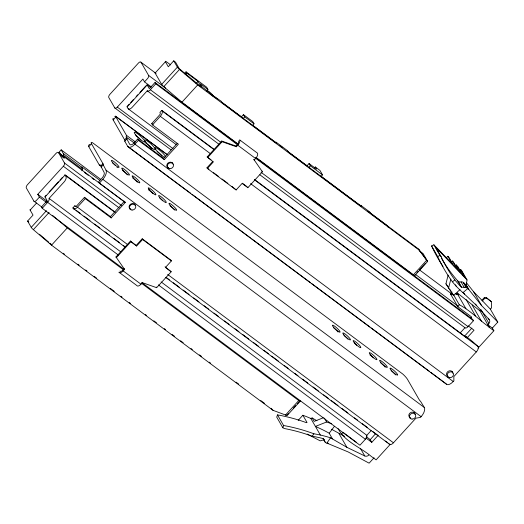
<?xml version="1.0" encoding="UTF-8"?>
<svg xmlns="http://www.w3.org/2000/svg" width="524" height="524" viewBox="0 0 524 524"><rect width="100%" height="100%" fill="white"/><g stroke="black" fill="none" stroke-linecap="round" stroke-linejoin="round"><path stroke-width="0.79" d="M190.729 193.356L127.725 146.379L124.758 141.218L126.847 138.945A8.174 1.454 42.4 0 0 126.579 137.714L126.186 137.026L126.422 135.284L115.896 116.976A8.174 1.454 42.4 0 1 115.555 116.19A10.126 2.653 28.2 0 0 114.88 116.564A8.174 1.454 42.4 0 1 115.509 116.544M466.242 285.023L468.77 289.49L466.236 285.076L467.022 279.934L461.703 270.692L460.701 269.644L459.62 270.712M460.02 289.569L453.522 295.536L445.944 283.812L448.118 275.08M448.531 288.318L450.837 279.076M62.893 156.617L63.299 155.15A3.76 1.801 -53.3 0 0 63.26 153.473L61.177 149.851L59.225 151.993L61.308 155.615M81.888 170.778L82.294 169.311A3.76 1.801 -53.3 0 0 82.255 167.634L81.842 166.914L99.855 180.341M36.641 202.939L30.13 210.072L33.025 215.102L27.602 221.049L31.244 227.377A2.941 0.524 42.4 0 0 33.366 229.669L51.542 245.167L273.063 410.344L285.868 415.132L287.028 415.336L287.479 414.89A2.941 0.524 42.4 0 0 287.407 414.733L288.488 413.475M298.189 420.379L302.859 415.257L306.913 422.285A1.592 0.472 28.5 0 1 306.959 422.521A1.651 0.491 28.2 0 1 306.606 422.645A1.716 0.504 27.9 0 1 306.147 422.56L305.878 422.475A189.701 163.115 -29.9 0 0 277.484 414.89L276.724 417.124L282.829 427.741L284.309 428.514A186.636 160.482 -29.9 0 1 312.186 436.256A224.403 134.472 -44.2 0 1 322.994 438.555A4.867 2.915 -44.2 0 1 323.472 438.739C324.834 440.972 324.664 443.193 328.148 443.631L348.074 451.904L369.125 463.17L374.044 457.773M282.829 427.741L283.589 425.508L277.484 414.89M470.559 318.147L471.62 316.981L457.858 306.723L450.457 293.846L451.852 291.835M457.858 306.723L459.253 304.713L453.411 294.547M312.186 436.256L313.896 433.8A227.96 136.6 -44.2 0 1 320.374 435.058A228.379 136.856 -44.2 0 1 330.526 437.841L346.881 447.319L364.769 455.959A3.268 2.81 -29.9 0 0 368.804 455.035M327.009 442.898L330.526 437.841M332.478 438.902L329.203 433.204L334.443 426.307M46.597 202.526L39.385 197.142L37.761 194.325L63.352 166.259A2.777 1.33 -53.3 0 0 64.491 163.01L58.537 152.654A2.777 1.33 -53.3 0 0 55.983 153.447L27.464 184.717A2.777 1.33 -53.3 0 0 26.331 187.972L33.903 201.144L42.431 207.504M156.08 73.471L141.008 62.232A2.777 1.33 -53.3 0 0 138.46 63.024L109.935 94.294A2.777 1.33 -53.3 0 0 108.802 97.543L114.756 107.898A2.777 1.33 -53.3 0 0 117.304 107.106L142.901 79.045L144.519 81.868L151.082 86.761M39.385 197.142L36.457 200.351A2.777 1.33 -53.3 0 1 33.903 201.144M144.519 81.868L147.447 78.659A2.777 1.33 -53.3 0 0 148.587 75.404L141.008 62.232M238.341 144.238L181.946 102.187L163.776 86.689A2.941 0.524 42.4 0 1 161.896 84.77L155.117 73.039L165.42 61.747A2.941 0.524 42.4 0 1 166.743 61.989L170.673 64.917M101.276 166.475L99.311 165.008L88.785 146.7L91.497 143.727A8.174 1.454 42.4 0 1 92.571 142.738L402.812 374.077A8.174 1.454 42.4 0 1 407.495 379.363L418.938 399.262A8.174 1.454 42.4 0 0 420.752 401.646L424.335 407.508A7.847 3.753 -53.3 0 1 421.126 416.685L420.458 417.418L415.912 418.165L393.445 442.793A4.578 2.194 -53.3 0 1 389.247 444.097L165.689 277.392M124.758 141.218L124.895 141.087A8.174 1.454 42.4 0 0 124.627 139.856L113.184 119.95L115.896 116.976M45.974 195.432L44.887 196.618L47.114 200.659L41.481 206.987L42.228 208.29L124.116 269.349M49.217 191.876L58.406 181.795M60.031 180.02L62.192 177.649M129.094 104.302L126.926 106.673L128.02 108.566A4.578 2.194 -53.3 0 0 132.218 107.263L147.244 90.79A3.432 1.644 -53.3 0 0 150.349 89.742L155.772 83.801L155.019 82.497L149.333 88.628L146.936 84.731L151.148 87.855M130.712 102.521L133.417 99.553M136.122 96.593L137.747 94.811M139.908 92.44L145.855 85.923M44.959 197.031L64.969 175.095L114.127 211.755M127.208 106.857L147.211 84.921M184.513 73.498L186.033 71.827L186.668 72.941L198.072 81.443L201.282 87.023L179.306 68.71L175.56 62.192L173.732 60.83L168.309 66.777L165.42 61.747M42.228 208.29L47.651 202.343A3.432 1.644 -53.3 0 0 49.092 198.399L64.118 181.933A4.578 2.194 -53.3 0 0 65.985 176.575L64.897 174.682M31.244 227.377L46.426 210.733M173.732 60.83L177.374 67.157L161.647 84.397L161.896 84.77M33.366 229.669L49.092 212.43M163.776 86.689L179.496 69.45A2.941 0.524 42.4 0 1 177.374 67.157M125.04 247.086L73.249 208.467L72.915 207.884L74.867 205.742L75.201 206.325A1.638 0.779 -53.3 0 0 76.701 205.86L84.508 197.299L85.261 198.603L111.16 217.912L125.256 202.461L99.357 183.145L98.61 181.841L102.075 178.036A4.906 2.345 -53.3 0 0 104.08 172.298L101.256 167.005A8.174 1.454 42.4 0 0 100.988 165.774L102.94 163.632L91.497 143.727M124.627 139.856L126.579 137.714M185.149 74.605L186.668 72.941M101.112 167.136L103.208 164.87A8.174 1.454 42.4 0 0 102.94 163.632M214.336 149.53L161.837 110.381L159.886 112.522L160.22 113.105A1.638 0.779 -53.3 0 1 159.551 115.018L151.744 123.579L152.497 124.882L178.396 144.198L164.3 159.656L138.395 140.34L137.648 139.037L134.177 142.842A4.906 2.345 -53.3 0 1 129.677 144.238L126.847 138.945M73.249 208.467A4.578 2.194 -53.3 0 0 77.447 207.163L85.261 198.603M99.357 183.145L102.828 179.339A7.847 3.753 -53.3 0 0 106.031 170.156L103.208 164.87M127.725 146.379A7.847 3.753 -53.3 0 0 134.923 144.146L138.395 140.34M152.497 124.882L160.305 116.321A4.578 2.194 -53.3 0 0 162.171 110.964L161.837 110.381M196.048 83.663L198.072 81.443M51.542 245.167L67.269 227.92L123.664 269.978M181.946 102.187L197.672 84.947L419.193 250.131L427.61 261.476L418.578 249.051L370.54 213.235L369.898 212.115L360.63 205.205L361.272 206.325L288.226 151.855L287.591 150.742L276.017 142.115L276.659 143.229L222.038 102.501L221.403 101.387L209.377 93.062L208.735 91.942L202.277 87.128L200.338 83.761L207.949 89.434L206.436 91.104M111.16 217.912L110.413 216.615L124.509 201.157L125.256 202.461M164.3 159.656L163.547 158.353L177.105 143.491M241.413 116.852L243.437 114.632L252.738 121.568L254.022 123.795L252.502 125.459M130.502 241.027L130.895 241.715L116.367 257.651L115.968 256.963L130.502 241.027L136.653 246.005L142.62 239.468L142.22 238.78L136.26 245.317M207.36 168.486L213.327 161.942L207.17 156.964L221.704 141.035L235.964 146.072L236.363 146.759L237.772 145.214A4.578 2.194 -53.3 0 0 239.638 139.856L257.487 153.165A4.578 2.194 -53.3 0 1 255.614 158.523L254.206 160.062L253.806 159.381L262.393 171.767L247.859 187.697L242.101 183.407L236.141 189.943L207.36 168.486L206.967 167.798L212.927 161.254M243.202 118.522L244.721 116.859L243.437 114.632M207.57 157.652L222.097 141.722L236.363 146.759M235.964 146.072L237.372 144.526A3.026 1.448 -53.3 0 0 238.61 140.989M165.04 266.781L171.191 271.76L156.656 287.689L142.397 282.652L140.989 284.198A4.578 2.194 -53.3 0 1 136.784 285.501L118.941 272.198A4.578 2.194 -53.3 0 0 123.147 270.895L124.555 269.349L124.155 268.661L122.747 270.207A3.026 1.448 -53.3 0 1 119.97 271.065M142.22 238.78L171.001 260.238L171.4 260.926L165.433 267.469L171.191 271.76M307.031 165.78L309.055 163.56L316.542 169.141L315.291 166.966L314.276 168.073M308.819 167.451L310.339 165.787L309.055 163.56M321.002 176.536L322.515 174.872L319.987 170.47L315.291 166.966M297.311 403.801L300.069 400.775A2.941 0.524 42.4 0 1 298.746 400.533L285.534 415.015L286.196 415.224M256.046 157.442L413.429 274.792L426.641 260.31L427.021 260.821M293.453 408.032L295.654 405.615M416.96 272.618L418.06 271.406M419.717 269.591L425.233 263.546M287.453 415.152L300.187 401.194M414.864 275.46L427.61 261.476M446.304 257.985L447.863 256.275L449.094 257.559L453.633 265.458L456.967 268.923L452.422 261.024L451.269 262.17M456.332 294.226L457.4 293.054L479.971 310.883L489.265 327.323L493.87 330.755L478.019 348.132M490.359 309.153L481.923 300.259L484.281 297.671L486.338 297.534L491.361 301.693L491.564 307.837L490.359 309.153L497.8 322.09L492.331 328.083L493.87 330.755M482.342 300.979L484.693 298.398L486.757 298.261L491.361 301.693M479.971 310.883L481.052 309.697L488.912 323.354L487.726 324.651L492.331 328.083M141.801 282.541L359.955 445.21L365.379 439.263A3.432 1.644 -53.3 0 0 366.82 435.32L371.11 430.617M460.138 333.002L464.965 327.71A3.432 1.644 -53.3 0 0 468.076 326.662L473.493 320.721L472.746 319.417L255.909 157.724M369.931 440.009L375.616 433.669M464.349 336.382L471.921 328.083M365.922 437.972L371.785 442.341L378.276 435.228M467.008 337.941L474.037 330.231L468.181 325.863M487.785 324.474L489.265 327.323M390.334 444.267L376.127 459.849L371.424 456.522C360.492 447.182 344.982 442.027 338.144 428.658M254.363 179.378L466.327 337.43L465.646 336.251C470.251 339.316 474.174 342.991 478.17 346.6A4.578 2.194 -53.3 0 1 476.303 351.951L453.836 376.579L453.895 380.758L453.227 381.492A7.847 3.753 -53.3 0 1 446.022 383.725L430.931 372.472M455.087 265.996L456.168 264.928L458.159 266.998L462.699 274.897L465.24 277.543L460.701 269.644M488.912 323.354A3.268 2.81 -29.9 0 0 489.141 319.594L476.349 305.361L462.947 292.647A228.379 131.989 -35.9 0 1 456.181 286.163A227.96 131.747 -35.9 0 1 452.481 281.86L454.825 279.868A186.636 160.482 -29.9 0 1 441.103 256.603L435.863 247.479L467.022 279.934M462.947 292.647L467.768 288.567L468.77 289.49M341.262 434.082L343.181 432.457L356.281 442.23M443.016 266.447A189.701 163.115 -29.9 0 1 431.599 245.913L433.879 244.813L451.97 263.533L447.863 256.275M431.599 245.913L437.704 256.537L439.99 255.437L441.103 256.603M302.859 415.257A189.701 163.115 -29.9 0 1 310.837 418.466L312.14 417.949L316.968 420.772M323.256 417.792L314.131 421.407L312.14 417.949M331.738 423.778L326.609 421.99L315.415 426.431A189.708 163.115 -29.9 0 1 329.203 433.204M324.074 439.688L320.236 440.874L307.234 434.088M467.768 288.567L465.738 287.244L461.618 287.276A4.867 2.81 -35.9 0 1 461.231 286.988A224.403 129.69 -35.9 0 1 454.825 279.868M99.311 165.008L100.595 165.086L100.988 165.774M455.173 293.663L458.435 294.855L457.4 293.054M116.21 116.819L167.11 154.495M331.443 429.228L344.746 436.42M459.253 304.713C470.493 310.562 479.106 319.987 489.364 327.218M466.236 285.076L463.255 282.357A3.21 2.764 -29.9 0 0 461.068 281.932A4.048 3.478 -29.9 0 1 457.714 280.871A186.636 160.482 -29.9 0 1 441.378 258.136M186.033 71.827L206.685 87.233L207.949 89.434M244.721 116.859L254.022 123.795M310.339 165.787L322.515 174.872M211.853 94.844L217.093 98.754M221.685 102.18L242.003 117.33M253.144 125.636L276.738 143.235M280.019 145.679L282.639 147.63M287.224 151.056L306.894 165.715M320.655 175.979L361.291 206.279M367.848 211.172L386.856 225.346L388.271 227.278M419.207 250.675L423.097 253.577L427.44 261.122A2.941 0.524 42.4 0 1 427.538 261.332L426.235 260.356M419.449 269.853L451.406 293.689M450.457 293.846L451.557 294.665M148.587 75.404L165.643 88.124M415.611 274.517L457.596 305.826M155.019 82.497L238.217 144.532M155.772 83.801L237.66 144.86M255.345 158.052L473.493 320.721M237.772 145.214L255.614 158.523M150.349 89.742L221.102 142.502M261.063 172.298L468.076 326.662M147.244 90.79L218.646 144.035M259.917 174.813L464.965 327.71M162.171 110.964L213.969 149.589M254.612 179.896L478.17 346.6M160.305 116.321L210.262 153.578M250.557 183.623L476.303 351.951M207.17 156.964L211.008 159.827M242.35 183.197L246.824 186.531M151.744 123.579L153.041 124.548M128.236 108.841L176.057 144.5M206.967 167.798L208.925 169.259M213.504 172.671L218.737 176.575M222.006 179.012L227.894 183.407M231.818 186.328L236.141 189.943M117.304 107.106L173.071 148.692M114.756 107.898L171.099 149.91M115.555 116.19L167.385 154.842M137.648 139.037L163.547 158.353M126.422 135.284L135.598 142.128M126.186 137.026L134.707 143.38M134.923 144.146L453.227 381.492M192.039 194.339L250.452 237.889M251.762 238.872L310.169 282.423M311.485 283.405L369.892 326.956M371.208 327.939L429.615 371.49M128.098 146.851L446.402 384.197M106.031 170.156L424.335 407.508M102.828 179.339L421.126 416.685M61.177 149.851L100.752 179.359M63.26 153.473L82.255 167.634M63.299 155.15L82.294 169.311M58.537 152.654L124.705 201.995M84.39 172.409L88.248 175.291M92.113 178.167L94.038 179.608M64.491 163.01L121.489 205.513M63.352 166.259L119.118 207.845M65.552 175.173L115.339 212.299M142.62 239.468L171.4 260.926M84.508 197.299L110.413 216.615M130.895 241.715L136.653 246.005M77.447 207.163L127.411 244.42M167.7 274.458L393.445 442.793M74.867 205.742L76.177 206.718M72.915 207.884L74.88 209.351M76.196 210.327L80.133 213.261M84.069 216.202L89.977 220.604M94.569 224.03L99.815 227.947M105.069 231.857L109.66 235.283M113.597 238.217L119.505 242.625M123.441 245.559L124.758 246.535M166.75 277.858L169.376 279.816M173.313 282.75L179.221 287.152M183.158 290.086L189.066 294.495M193.657 297.92L198.91 301.831M204.157 305.747L208.749 309.173M214.002 313.09L218.593 316.509M224.501 320.917L229.093 324.343M235.001 328.745L238.937 331.679M242.874 334.62L248.782 339.021M253.374 342.447L258.627 346.364M263.873 350.274L268.465 353.7M271.746 356.15L278.31 361.043M284.218 365.444L288.154 368.379M294.717 373.271L297.999 375.721M302.59 379.147L307.843 383.064M313.09 386.974L318.343 390.891M323.59 394.808L328.181 398.227M331.463 400.677L338.026 405.569M341.962 408.504L347.871 412.912M354.434 417.805L357.715 420.248M362.307 423.674L367.56 427.591M372.806 431.501L377.398 434.927M385.52 441.051L387.826 442.767M49.092 198.399L120.5 251.644M161.117 281.932L366.82 435.32M366.302 436.689L370.206 439.603L371.785 442.341M37.761 194.325L47.586 201.648M47.651 202.343L118.404 255.103M158.366 284.899L365.379 439.263M141.369 283.176L298.746 400.533M123.147 270.895L140.989 284.198M27.602 221.049L28.82 221.953M63.247 253.275L64.491 254.206M77.86 264.175L79.163 265.144M85.661 269.991L86.964 270.96M94.117 276.299L96.717 278.237M110.374 288.416L114.271 291.324M120.775 296.178L122.079 297.147M129.232 302.479L130.528 303.448M145.358 314.505L146.661 315.481M153.84 320.826L156.447 322.771M164.274 328.607L165.577 329.583M172.101 334.443L174.708 336.388M180.577 340.764L183.184 342.709M191.011 348.545L192.315 349.521M199.487 354.872L201.445 356.327M209.273 362.163L210.576 363.139M236.095 382.166L238.689 384.099M260.762 400.559L264.659 403.46M271.15 408.301L273.063 410.344M179.496 69.45L197.672 84.947M52.727 215.528L67.269 227.92M39.392 234.228L48.719 242.18M49.957 243.234L51.201 244.295M466.334 282.593L473.709 291.888L481.923 300.259M468.777 289.438L481.563 305.551L497.8 322.09M452.422 261.024L453.627 262.282L458.166 270.174L460.707 272.821L456.168 264.928M115.968 256.963L124.555 269.349M445.944 283.812L448.662 287.748M449.572 289.058L450.935 291.03M486.338 297.534L486.757 298.261M484.281 297.671L484.693 298.398M473.709 291.888L481.563 305.551M488.355 318.232L489.141 319.594M463.668 282.698L466.484 287.604M463.36 282.429L466.236 287.427M475.563 303.999L476.349 305.361M461.068 281.932L464.192 287.362M472.157 305.06L481.549 321.389M458.186 281.303L461.618 287.276M457.714 280.871L461.231 286.988M463.747 292.916L464.474 294.18M466.124 299.558L475.51 315.893M433.879 244.813L439.99 255.437M455.415 284.833L456.181 286.163M457.786 294.54L465.974 308.78M451.675 292.32L453.522 295.536M418.578 249.051L419.193 250.131M451.885 371.3L452.507 372.387M447.548 376.055L448.171 377.142M414.143 412.683L414.772 413.764M409.807 417.438L410.43 418.519M261.993 171.079L262.393 171.767M221.704 141.035L222.097 141.722M247.466 187.009L247.859 187.697M388.978 443.625L389.247 444.097M360.446 448.446L364.769 455.959M339.021 433.656L346.881 447.319M324.389 418.132L326.609 421.99M172.147 162.709L172.52 163.364M327.421 442.367L328.207 443.612M167.811 167.464L168.184 168.119M323.216 438.608L324.611 440.874M323.321 439.027L325.116 442.151M310.837 418.466L320.374 435.058M134.406 204.085L134.786 204.74M130.07 208.847L130.443 209.495M156.263 287.008L156.656 287.689M437.959 251.802A186.636 160.482 -29.9 0 1 435.863 247.479M452.481 281.86A189.701 163.115 -29.9 0 1 437.704 256.537M145.783 143.137A5.148 0.917 42.4 0 1 151.973 148.711M135.867 135.67A5.148 0.917 42.4 0 1 140.871 140.046M157.095 151.449A5.148 0.917 42.4 0 1 162.001 155.988M168.63 167.883A3.268 2.81 -29.9 0 1 168.047 163.023A3.268 2.81 -29.9 0 1 173.084 164.176M447.935 376.298A3.268 2.81 -29.9 0 1 448.197 371.313A3.268 2.81 -29.9 0 1 452.874 373.212M113.184 119.95A8.174 1.454 42.4 0 1 113.544 118.679M164.877 157.429A7.277 1.297 42.4 0 1 156.44 150.401A7.277 1.297 42.4 0 1 157.495 148.633A7.277 1.297 42.4 0 1 165.492 156.401M471.338 317.564A2.777 1.33 -53.3 0 1 471.187 317.93M470.997 318.304A2.777 1.33 -53.3 0 1 470.775 318.671M122.446 170.359A5.148 0.917 42.4 0 1 127.352 174.898M132.801 178.081A5.148 0.917 42.4 0 1 137.301 182.129M112.634 163.03A5.148 0.917 42.4 0 1 115.581 165.604M116.99 167.176A5.148 0.917 42.4 0 1 117.324 167.621M170.195 205.945A5.148 0.917 42.4 0 1 174.551 210.091M159.833 198.223A5.148 0.917 42.4 0 1 162.781 200.803M148.416 189.773A5.148 0.917 42.4 0 1 152.949 193.625M354.381 343.292A5.148 0.917 42.4 0 1 356.765 345.316M333.664 327.841A5.148 0.917 42.4 0 1 338.013 331.987M344.019 335.563A5.148 0.917 42.4 0 1 347.969 339.218M369.944 354.912A5.148 0.917 42.4 0 1 373.448 357.885M380.856 363.034A5.148 0.917 42.4 0 1 385.212 367.18M391.218 370.763A5.148 0.917 42.4 0 1 395.574 374.909M130.889 209.259A3.268 2.81 -29.9 0 1 130.306 204.399A3.268 2.81 -29.9 0 1 135.349 205.552M410.194 417.674A3.268 2.81 -29.9 0 1 410.456 412.689A3.268 2.81 -29.9 0 1 415.139 414.589M88.785 146.7A8.174 1.454 42.4 0 1 88.438 145.914A10.126 5.803 59.1 0 1 89.283 144.624A8.174 1.454 42.4 0 1 89.912 144.604M283.589 425.508A189.701 163.115 -29.9 0 1 313.896 433.8M207.065 90.862A4.172 0.74 42.4 0 1 210.812 93.082A4.172 0.74 42.4 0 1 213.006 96.37M155.117 73.039A2.941 0.524 42.4 0 1 155.366 72.62M414.753 275.034A2.941 0.524 42.4 0 1 413.429 274.792M30.13 210.072A2.941 0.524 42.4 0 1 30.595 209.757M135.723 134.95A7.277 1.297 42.4 0 0 144.879 142.109A7.277 1.297 42.4 0 0 138.343 134.321A7.277 1.297 42.4 0 0 135.723 134.95M169.789 168.669A3.268 2.81 -29.9 0 0 173.333 164.398A3.268 2.81 -29.9 0 0 167.942 164.15A3.268 2.81 -29.9 0 0 169.789 168.669M449.775 377.693A3.268 2.81 -29.9 0 0 453.319 373.429A3.268 2.81 -29.9 0 0 447.928 373.173A3.268 2.81 -29.9 0 0 449.775 377.693M146.078 142.672A7.277 1.297 42.4 0 0 155.242 149.838A7.277 1.297 42.4 0 0 148.698 142.05A7.277 1.297 42.4 0 0 146.078 142.672M133.188 177.787A5.148 0.917 42.4 0 0 139.672 182.856A5.148 0.917 42.4 0 0 135.041 177.348A5.148 0.917 42.4 0 0 133.188 177.787M122.826 170.064A5.148 0.917 42.4 0 0 129.31 175.134A5.148 0.917 42.4 0 0 124.686 169.619A5.148 0.917 42.4 0 0 122.826 170.064M112.47 162.335A5.148 0.917 42.4 0 0 118.948 167.405A5.148 0.917 42.4 0 0 114.324 161.896A5.148 0.917 42.4 0 0 112.47 162.335M170.025 205.257A5.148 0.917 42.4 0 0 176.509 210.327A5.148 0.917 42.4 0 0 171.879 204.812A5.148 0.917 42.4 0 0 170.025 205.257M159.663 197.528A5.148 0.917 42.4 0 0 166.147 202.605A5.148 0.917 42.4 0 0 161.523 197.089A5.148 0.917 42.4 0 0 159.663 197.528M149.307 189.806A5.148 0.917 42.4 0 0 155.792 194.876A5.148 0.917 42.4 0 0 151.161 189.361A5.148 0.917 42.4 0 0 149.307 189.806M333.493 327.153A5.148 0.917 42.4 0 0 339.978 332.223A5.148 0.917 42.4 0 0 335.347 326.707A5.148 0.917 42.4 0 0 333.493 327.153M354.217 342.604A5.148 0.917 42.4 0 0 360.695 347.674A5.148 0.917 42.4 0 0 356.071 342.159A5.148 0.917 42.4 0 0 354.217 342.604M343.855 334.875A5.148 0.917 42.4 0 0 350.34 339.945A5.148 0.917 42.4 0 0 345.709 334.436A5.148 0.917 42.4 0 0 343.855 334.875M380.693 362.346A5.148 0.917 42.4 0 0 387.177 367.416A5.148 0.917 42.4 0 0 382.546 361.901A5.148 0.917 42.4 0 0 380.693 362.346M370.33 354.617A5.148 0.917 42.4 0 0 376.815 359.687A5.148 0.917 42.4 0 0 372.184 354.178A5.148 0.917 42.4 0 0 370.33 354.617M391.055 370.068A5.148 0.917 42.4 0 0 397.539 375.138A5.148 0.917 42.4 0 0 392.908 369.63A5.148 0.917 42.4 0 0 391.055 370.068M132.048 210.045A3.268 2.81 -29.9 0 0 135.592 205.775A3.268 2.81 -29.9 0 0 130.201 205.526A3.268 2.81 -29.9 0 0 132.048 210.045M412.034 419.076A3.268 2.81 -29.9 0 0 415.578 414.805A3.268 2.81 -29.9 0 0 410.187 414.556A3.268 2.81 -29.9 0 0 412.034 419.076M61.079 155.608A2.613 0.465 42.4 0 0 64.373 158.183A2.613 0.465 42.4 0 0 62.022 155.386A2.613 0.465 42.4 0 0 61.079 155.608"/></g></svg>
